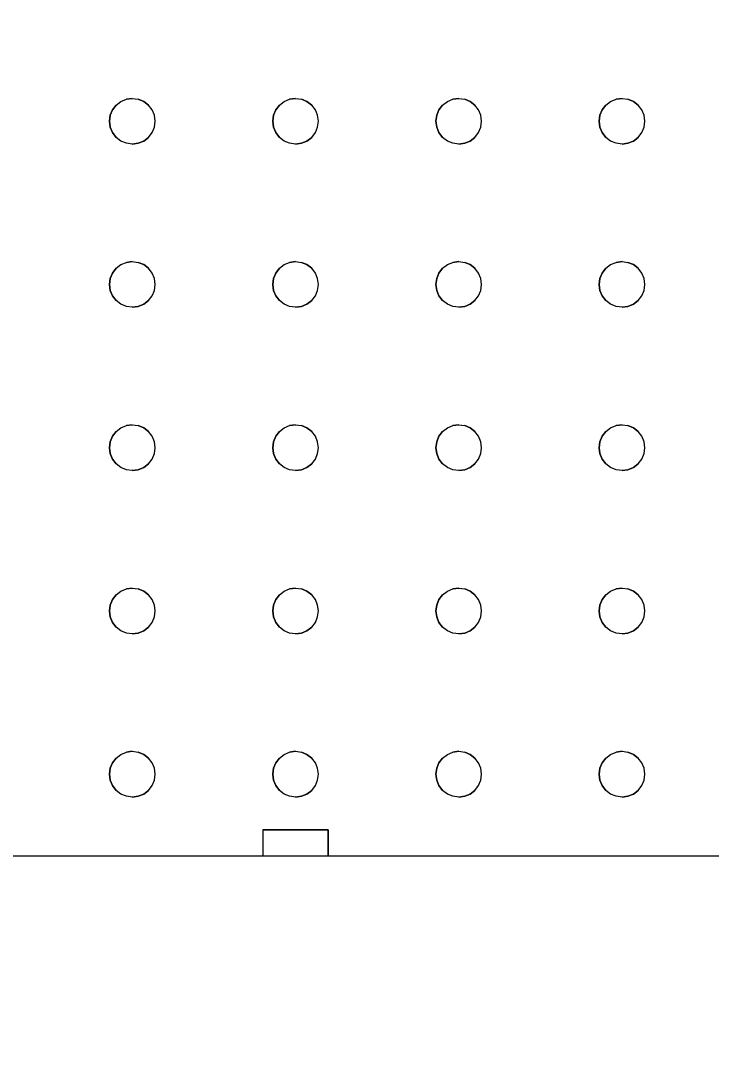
# Model space of a CAD drawing. Header units: inches. Extents: x -827 to 154, y -802 to 207.
# Drawn here: x 74.8 to 91.46, y -133.17 to -108.36 of the extents above; entities that cross this region are included whole.
import ezdxf

# ---------------------------------------------------------------- set-up
doc = ezdxf.new("R2010")
doc.units = ezdxf.units.IN
doc.header["$MEASUREMENT"] = 0
for name, color, linetype, lineweight in [('A-ANNO-DIMS', 211, 'Continuous', 9), ('A-ANNO-DIMS-48', 211, 'Continuous', 9), ('Layer0', 7, 'Continuous', 9), ('welding_bench_skp', 8, 'Continuous', 9)]:
    doc.layers.add(name, color=color, linetype=linetype, lineweight=lineweight)
doc.styles.add('Arial', font='arial.ttf', dxfattribs={"height": 4.5})
doc.dimstyles.new('Linear_-_3_32__Arial', dxfattribs={"dimscale": 12, "dimtxt": 4.591167, "dimasz": 0.5, "dimexe": 0.375, "dimexo": 0.25, "dimgap": 0.25, "dimtad": 1, "dimdec": 5, "dimrnd": 0.03125, "dimzin": 1, "dimdsep": 46, "dimlunit": 4, "dimtxsty": 'Arial', "dimblk1": 'OBLIQUE', "dimblk2": 'OBLIQUE', "dimsah": 1, "dimcen": 0.09, "dimdle": 0.375, "dimazin": 0, "dimtfac": 1, "dimtdec": 4, "dimtix": 1, "dimtmove": 0, "dimatfit": 3, "dimfxl": 1, "dimtvp": 1, "dimtfill": 1, "dimfrac": 2, "dimtolj": 1, "dimtzin": 0, "dimarcsym": 2})

# ---------------------------------------------------------------- blocks, each defined once
blk = doc.blocks.new('welding_bench_skp_5-403460-Level 1')
at = {"layer": 'Layer0'}
for p, q in [((0, 54.331), (0, 30.315)), ((0, 54.331), (0, 30.315)), ((1.826, 33.997), (1.693, 33.942)), ((1.693, 33.942), (1.826, 33.997)), ((1.969, 34.016), (1.826, 33.997)), ((1.826, 33.997), (1.969, 34.016)), ((2.111, 33.997), (1.969, 34.016)), ((1.969, 34.016), (2.111, 33.997)), ((2.244, 33.942), (2.111, 33.997)), ((2.111, 33.997), (2.244, 33.942)), ((5.763, 33.997), (5.63, 33.942)), ((5.63, 33.942), (5.763, 33.997)), ((5.906, 34.016), (5.763, 33.997)), ((5.763, 33.997), (5.906, 34.016)), ((6.048, 33.997), (5.906, 34.016)), ((5.906, 34.016), (6.048, 33.997)), ((6.181, 33.942), (6.048, 33.997)), ((6.048, 33.997), (6.181, 33.942)), ((9.7, 33.997), (9.567, 33.942)), ((9.567, 33.942), (9.7, 33.997)), ((9.843, 34.016), (9.7, 33.997)), ((9.7, 33.997), (9.843, 34.016)), ((9.985, 33.997), (9.843, 34.016)), ((9.843, 34.016), (9.985, 33.997)), ((10.118, 33.942), (9.985, 33.997)), ((9.985, 33.997), (10.118, 33.942)), ((13.637, 33.997), (13.504, 33.942)), ((13.504, 33.942), (13.637, 33.997)), ((13.78, 34.016), (13.637, 33.997)), ((13.637, 33.997), (13.78, 34.016)), ((13.922, 33.997), (13.78, 34.016)), ((13.78, 34.016), (13.922, 33.997)), ((14.055, 33.942), (13.922, 33.997)), ((13.922, 33.997), (14.055, 33.942)), ((17.574, 33.997), (17.441, 33.942)), ((17.441, 33.942), (17.574, 33.997)), ((17.717, 34.016), (17.574, 33.997)), ((17.574, 33.997), (17.717, 34.016)), ((17.859, 33.997), (17.717, 34.016)), ((17.717, 34.016), (17.859, 33.997)), ((17.992, 33.942), (17.859, 33.997)), ((17.859, 33.997), (17.992, 33.942)), ((1.491, 33.74), (1.579, 33.854)), ((1.491, 33.74), (1.579, 33.854)), ((1.693, 33.942), (1.579, 33.854)), ((1.579, 33.854), (1.693, 33.942)), ((2.358, 33.854), (2.244, 33.942)), ((2.244, 33.942), (2.358, 33.854)), ((2.358, 33.854), (2.446, 33.74)), ((2.358, 33.854), (2.446, 33.74)), ((5.428, 33.74), (5.516, 33.854)), ((5.428, 33.74), (5.516, 33.854)), ((5.63, 33.942), (5.516, 33.854)), ((5.516, 33.854), (5.63, 33.942)), ((6.295, 33.854), (6.181, 33.942)), ((6.181, 33.942), (6.295, 33.854)), ((6.295, 33.854), (6.383, 33.74)), ((6.295, 33.854), (6.383, 33.74)), ((9.365, 33.74), (9.453, 33.854)), ((9.365, 33.74), (9.453, 33.854)), ((9.567, 33.942), (9.453, 33.854)), ((9.453, 33.854), (9.567, 33.942)), ((10.232, 33.854), (10.118, 33.942)), ((10.118, 33.942), (10.232, 33.854)), ((10.232, 33.854), (10.32, 33.74)), ((10.232, 33.854), (10.32, 33.74)), ((13.302, 33.74), (13.39, 33.854)), ((13.302, 33.74), (13.39, 33.854)), ((13.504, 33.942), (13.39, 33.854)), ((13.39, 33.854), (13.504, 33.942)), ((14.169, 33.854), (14.055, 33.942)), ((14.055, 33.942), (14.169, 33.854)), ((14.169, 33.854), (14.257, 33.74)), ((14.169, 33.854), (14.257, 33.74)), ((17.239, 33.74), (17.327, 33.854)), ((17.239, 33.74), (17.327, 33.854)), ((17.441, 33.942), (17.327, 33.854)), ((17.327, 33.854), (17.441, 33.942)), ((18.106, 33.854), (17.992, 33.942)), ((17.992, 33.942), (18.106, 33.854)), ((18.106, 33.854), (18.194, 33.74)), ((18.106, 33.854), (18.194, 33.74)), ((1.417, 33.465), (1.436, 33.607)), ((1.417, 33.465), (1.436, 33.607)), ((1.436, 33.607), (1.491, 33.74)), ((1.436, 33.607), (1.491, 33.74)), ((2.446, 33.74), (2.501, 33.607)), ((2.446, 33.74), (2.501, 33.607)), ((2.501, 33.607), (2.52, 33.465)), ((2.52, 33.465), (2.501, 33.607)), ((5.354, 33.465), (5.373, 33.607)), ((5.354, 33.465), (5.373, 33.607)), ((5.373, 33.607), (5.428, 33.74)), ((5.373, 33.607), (5.428, 33.74)), ((6.383, 33.74), (6.438, 33.607)), ((6.383, 33.74), (6.438, 33.607)), ((6.438, 33.607), (6.457, 33.465)), ((6.457, 33.465), (6.438, 33.607)), ((9.291, 33.465), (9.31, 33.607)), ((9.291, 33.465), (9.31, 33.607)), ((9.31, 33.607), (9.365, 33.74)), ((9.31, 33.607), (9.365, 33.74)), ((10.32, 33.74), (10.375, 33.607)), ((10.32, 33.74), (10.375, 33.607)), ((10.375, 33.607), (10.394, 33.465)), ((10.394, 33.465), (10.375, 33.607)), ((13.228, 33.465), (13.247, 33.607)), ((13.228, 33.465), (13.247, 33.607)), ((13.247, 33.607), (13.302, 33.74)), ((13.247, 33.607), (13.302, 33.74)), ((14.257, 33.74), (14.312, 33.607)), ((14.257, 33.74), (14.312, 33.607)), ((14.312, 33.607), (14.331, 33.465)), ((14.331, 33.465), (14.312, 33.607)), ((17.165, 33.465), (17.184, 33.607)), ((17.165, 33.465), (17.184, 33.607)), ((17.184, 33.607), (17.239, 33.74)), ((17.184, 33.607), (17.239, 33.74)), ((18.194, 33.74), (18.249, 33.607)), ((18.194, 33.74), (18.249, 33.607)), ((18.249, 33.607), (18.268, 33.465)), ((18.268, 33.465), (18.249, 33.607)), ((1.436, 33.322), (1.417, 33.465)), ((1.417, 33.465), (1.436, 33.322)), ((1.491, 33.189), (1.436, 33.322)), ((1.436, 33.322), (1.491, 33.189)), ((2.501, 33.322), (2.446, 33.189)), ((2.446, 33.189), (2.501, 33.322)), ((2.52, 33.465), (2.501, 33.322)), ((2.52, 33.465), (2.501, 33.322)), ((5.373, 33.322), (5.354, 33.465)), ((5.354, 33.465), (5.373, 33.322)), ((5.428, 33.189), (5.373, 33.322)), ((5.373, 33.322), (5.428, 33.189)), ((6.438, 33.322), (6.383, 33.189)), ((6.383, 33.189), (6.438, 33.322)), ((6.457, 33.465), (6.438, 33.322)), ((6.457, 33.465), (6.438, 33.322)), ((9.31, 33.322), (9.291, 33.465)), ((9.291, 33.465), (9.31, 33.322)), ((9.365, 33.189), (9.31, 33.322)), ((9.31, 33.322), (9.365, 33.189)), ((10.375, 33.322), (10.32, 33.189)), ((10.32, 33.189), (10.375, 33.322)), ((10.394, 33.465), (10.375, 33.322)), ((10.394, 33.465), (10.375, 33.322)), ((13.247, 33.322), (13.228, 33.465)), ((13.228, 33.465), (13.247, 33.322)), ((13.302, 33.189), (13.247, 33.322)), ((13.247, 33.322), (13.302, 33.189)), ((14.312, 33.322), (14.257, 33.189)), ((14.257, 33.189), (14.312, 33.322)), ((14.331, 33.465), (14.312, 33.322)), ((14.331, 33.465), (14.312, 33.322)), ((17.184, 33.322), (17.165, 33.465)), ((17.165, 33.465), (17.184, 33.322)), ((17.239, 33.189), (17.184, 33.322)), ((17.184, 33.322), (17.239, 33.189)), ((18.249, 33.322), (18.194, 33.189)), ((18.194, 33.189), (18.249, 33.322)), ((18.268, 33.465), (18.249, 33.322)), ((18.268, 33.465), (18.249, 33.322)), ((1.579, 33.075), (1.491, 33.189)), ((1.491, 33.189), (1.579, 33.075)), ((1.579, 33.075), (1.693, 32.987)), ((1.579, 33.075), (1.693, 32.987)), ((2.244, 32.987), (2.358, 33.075)), ((2.244, 32.987), (2.358, 33.075)), ((2.446, 33.189), (2.358, 33.075)), ((2.358, 33.075), (2.446, 33.189)), ((5.516, 33.075), (5.428, 33.189)), ((5.428, 33.189), (5.516, 33.075)), ((5.516, 33.075), (5.63, 32.987)), ((5.516, 33.075), (5.63, 32.987)), ((6.181, 32.987), (6.295, 33.075)), ((6.181, 32.987), (6.295, 33.075)), ((6.383, 33.189), (6.295, 33.075)), ((6.295, 33.075), (6.383, 33.189)), ((9.453, 33.075), (9.365, 33.189)), ((9.365, 33.189), (9.453, 33.075)), ((9.453, 33.075), (9.567, 32.987)), ((9.453, 33.075), (9.567, 32.987)), ((10.118, 32.987), (10.232, 33.075)), ((10.118, 32.987), (10.232, 33.075)), ((10.32, 33.189), (10.232, 33.075)), ((10.232, 33.075), (10.32, 33.189)), ((13.39, 33.075), (13.302, 33.189)), ((13.302, 33.189), (13.39, 33.075)), ((13.39, 33.075), (13.504, 32.987)), ((13.39, 33.075), (13.504, 32.987)), ((14.055, 32.987), (14.169, 33.075)), ((14.055, 32.987), (14.169, 33.075)), ((14.257, 33.189), (14.169, 33.075)), ((14.169, 33.075), (14.257, 33.189)), ((17.327, 33.075), (17.239, 33.189)), ((17.239, 33.189), (17.327, 33.075)), ((17.327, 33.075), (17.441, 32.987)), ((17.327, 33.075), (17.441, 32.987)), ((17.992, 32.987), (18.106, 33.075)), ((17.992, 32.987), (18.106, 33.075)), ((18.194, 33.189), (18.106, 33.075)), ((18.106, 33.075), (18.194, 33.189)), ((1.693, 32.987), (1.826, 32.932)), ((1.693, 32.987), (1.826, 32.932)), ((1.826, 32.932), (1.969, 32.913)), ((1.826, 32.932), (1.969, 32.913)), ((1.969, 32.913), (2.111, 32.932)), ((1.969, 32.913), (2.111, 32.932)), ((2.111, 32.932), (2.244, 32.987)), ((2.111, 32.932), (2.244, 32.987)), ((5.63, 32.987), (5.763, 32.932)), ((5.63, 32.987), (5.763, 32.932)), ((5.763, 32.932), (5.906, 32.913)), ((5.763, 32.932), (5.906, 32.913)), ((5.906, 32.913), (6.048, 32.932)), ((5.906, 32.913), (6.048, 32.932)), ((6.048, 32.932), (6.181, 32.987)), ((6.048, 32.932), (6.181, 32.987)), ((9.567, 32.987), (9.7, 32.932)), ((9.567, 32.987), (9.7, 32.932)), ((9.7, 32.932), (9.843, 32.913)), ((9.7, 32.932), (9.843, 32.913)), ((9.843, 32.913), (9.985, 32.932)), ((9.843, 32.913), (9.985, 32.932)), ((9.985, 32.932), (10.118, 32.987)), ((9.985, 32.932), (10.118, 32.987)), ((13.504, 32.987), (13.637, 32.932)), ((13.504, 32.987), (13.637, 32.932)), ((13.637, 32.932), (13.78, 32.913)), ((13.637, 32.932), (13.78, 32.913)), ((13.78, 32.913), (13.922, 32.932)), ((13.78, 32.913), (13.922, 32.932)), ((13.922, 32.932), (14.055, 32.987)), ((13.922, 32.932), (14.055, 32.987)), ((17.441, 32.987), (17.574, 32.932)), ((17.441, 32.987), (17.574, 32.932)), ((17.574, 32.932), (17.717, 32.913)), ((17.574, 32.932), (17.717, 32.913)), ((17.717, 32.913), (17.859, 32.932)), ((17.717, 32.913), (17.859, 32.932)), ((17.859, 32.932), (17.992, 32.987)), ((17.859, 32.932), (17.992, 32.987)), ((0.63, 30.315), (0, 30.315)), ((0.63, 30.315), (0, 30.315)), ((0.63, 30.315), (0.63, 28.74)), ((0.63, 28.74), (0.63, 30.315)), ((1.826, 30.06), (1.693, 30.005)), ((1.693, 30.005), (1.826, 30.06)), ((1.969, 30.079), (1.826, 30.06)), ((1.826, 30.06), (1.969, 30.079)), ((2.111, 30.06), (1.969, 30.079)), ((1.969, 30.079), (2.111, 30.06)), ((2.244, 30.005), (2.111, 30.06)), ((2.111, 30.06), (2.244, 30.005)), ((5.763, 30.06), (5.63, 30.005)), ((5.63, 30.005), (5.763, 30.06)), ((5.906, 30.079), (5.763, 30.06)), ((5.763, 30.06), (5.906, 30.079)), ((6.048, 30.06), (5.906, 30.079)), ((5.906, 30.079), (6.048, 30.06)), ((6.181, 30.005), (6.048, 30.06)), ((6.048, 30.06), (6.181, 30.005)), ((9.7, 30.06), (9.567, 30.005)), ((9.567, 30.005), (9.7, 30.06)), ((9.843, 30.079), (9.7, 30.06)), ((9.7, 30.06), (9.843, 30.079)), ((9.985, 30.06), (9.843, 30.079)), ((9.843, 30.079), (9.985, 30.06)), ((10.118, 30.005), (9.985, 30.06)), ((9.985, 30.06), (10.118, 30.005)), ((13.637, 30.06), (13.504, 30.005)), ((13.504, 30.005), (13.637, 30.06)), ((13.78, 30.079), (13.637, 30.06)), ((13.637, 30.06), (13.78, 30.079)), ((13.922, 30.06), (13.78, 30.079)), ((13.78, 30.079), (13.922, 30.06)), ((14.055, 30.005), (13.922, 30.06)), ((13.922, 30.06), (14.055, 30.005)), ((17.574, 30.06), (17.441, 30.005)), ((17.441, 30.005), (17.574, 30.06)), ((17.717, 30.079), (17.574, 30.06)), ((17.574, 30.06), (17.717, 30.079)), ((17.859, 30.06), (17.717, 30.079)), ((17.717, 30.079), (17.859, 30.06)), ((17.992, 30.005), (17.859, 30.06)), ((17.859, 30.06), (17.992, 30.005)), ((1.436, 29.67), (1.491, 29.803)), ((1.436, 29.67), (1.491, 29.803)), ((1.491, 29.803), (1.579, 29.917)), ((1.491, 29.803), (1.579, 29.917)), ((1.693, 30.005), (1.579, 29.917)), ((1.579, 29.917), (1.693, 30.005)), ((2.358, 29.917), (2.244, 30.005)), ((2.244, 30.005), (2.358, 29.917)), ((2.358, 29.917), (2.446, 29.803)), ((2.358, 29.917), (2.446, 29.803)), ((2.446, 29.803), (2.501, 29.67)), ((2.446, 29.803), (2.501, 29.67)), ((5.373, 29.67), (5.428, 29.803)), ((5.373, 29.67), (5.428, 29.803)), ((5.428, 29.803), (5.516, 29.917)), ((5.428, 29.803), (5.516, 29.917)), ((5.63, 30.005), (5.516, 29.917)), ((5.516, 29.917), (5.63, 30.005)), ((6.295, 29.917), (6.181, 30.005)), ((6.181, 30.005), (6.295, 29.917)), ((6.295, 29.917), (6.383, 29.803)), ((6.295, 29.917), (6.383, 29.803)), ((6.383, 29.803), (6.438, 29.67)), ((6.383, 29.803), (6.438, 29.67)), ((9.31, 29.67), (9.365, 29.803)), ((9.31, 29.67), (9.365, 29.803)), ((9.365, 29.803), (9.453, 29.917)), ((9.365, 29.803), (9.453, 29.917)), ((9.567, 30.005), (9.453, 29.917)), ((9.453, 29.917), (9.567, 30.005)), ((10.232, 29.917), (10.118, 30.005)), ((10.118, 30.005), (10.232, 29.917)), ((10.232, 29.917), (10.32, 29.803)), ((10.232, 29.917), (10.32, 29.803)), ((10.32, 29.803), (10.375, 29.67)), ((10.32, 29.803), (10.375, 29.67)), ((13.247, 29.67), (13.302, 29.803)), ((13.247, 29.67), (13.302, 29.803)), ((13.302, 29.803), (13.39, 29.917)), ((13.302, 29.803), (13.39, 29.917)), ((13.504, 30.005), (13.39, 29.917)), ((13.39, 29.917), (13.504, 30.005)), ((14.169, 29.917), (14.055, 30.005)), ((14.055, 30.005), (14.169, 29.917)), ((14.169, 29.917), (14.257, 29.803)), ((14.169, 29.917), (14.257, 29.803)), ((14.257, 29.803), (14.312, 29.67)), ((14.257, 29.803), (14.312, 29.67)), ((17.184, 29.67), (17.239, 29.803)), ((17.184, 29.67), (17.239, 29.803)), ((17.239, 29.803), (17.327, 29.917)), ((17.239, 29.803), (17.327, 29.917)), ((17.441, 30.005), (17.327, 29.917)), ((17.327, 29.917), (17.441, 30.005)), ((18.106, 29.917), (17.992, 30.005)), ((17.992, 30.005), (18.106, 29.917)), ((18.106, 29.917), (18.194, 29.803)), ((18.106, 29.917), (18.194, 29.803)), ((18.194, 29.803), (18.249, 29.67)), ((18.194, 29.803), (18.249, 29.67)), ((1.417, 29.528), (1.436, 29.67)), ((1.417, 29.528), (1.436, 29.67)), ((1.436, 29.385), (1.417, 29.528)), ((1.417, 29.528), (1.436, 29.385)), ((2.501, 29.67), (2.52, 29.528)), ((2.52, 29.528), (2.501, 29.67)), ((2.52, 29.528), (2.501, 29.385)), ((2.52, 29.528), (2.501, 29.385)), ((5.354, 29.528), (5.373, 29.67)), ((5.354, 29.528), (5.373, 29.67)), ((5.373, 29.385), (5.354, 29.528)), ((5.354, 29.528), (5.373, 29.385)), ((6.438, 29.67), (6.457, 29.528)), ((6.457, 29.528), (6.438, 29.67)), ((6.457, 29.528), (6.438, 29.385)), ((6.457, 29.528), (6.438, 29.385)), ((9.291, 29.528), (9.31, 29.67)), ((9.291, 29.528), (9.31, 29.67)), ((9.31, 29.385), (9.291, 29.528)), ((9.291, 29.528), (9.31, 29.385)), ((10.375, 29.67), (10.394, 29.528)), ((10.394, 29.528), (10.375, 29.67)), ((10.394, 29.528), (10.375, 29.385)), ((10.394, 29.528), (10.375, 29.385)), ((13.228, 29.528), (13.247, 29.67)), ((13.228, 29.528), (13.247, 29.67)), ((13.247, 29.385), (13.228, 29.528)), ((13.228, 29.528), (13.247, 29.385)), ((14.312, 29.67), (14.331, 29.528)), ((14.331, 29.528), (14.312, 29.67)), ((14.331, 29.528), (14.312, 29.385)), ((14.331, 29.528), (14.312, 29.385)), ((17.165, 29.528), (17.184, 29.67)), ((17.165, 29.528), (17.184, 29.67)), ((17.184, 29.385), (17.165, 29.528)), ((17.165, 29.528), (17.184, 29.385)), ((18.249, 29.67), (18.268, 29.528)), ((18.268, 29.528), (18.249, 29.67)), ((18.268, 29.528), (18.249, 29.385)), ((18.268, 29.528), (18.249, 29.385)), ((1.491, 29.252), (1.436, 29.385)), ((1.436, 29.385), (1.491, 29.252)), ((2.501, 29.385), (2.446, 29.252)), ((2.446, 29.252), (2.501, 29.385)), ((5.428, 29.252), (5.373, 29.385)), ((5.373, 29.385), (5.428, 29.252)), ((6.438, 29.385), (6.383, 29.252)), ((6.383, 29.252), (6.438, 29.385)), ((9.365, 29.252), (9.31, 29.385)), ((9.31, 29.385), (9.365, 29.252)), ((10.375, 29.385), (10.32, 29.252)), ((10.32, 29.252), (10.375, 29.385)), ((13.302, 29.252), (13.247, 29.385)), ((13.247, 29.385), (13.302, 29.252)), ((14.312, 29.385), (14.257, 29.252)), ((14.257, 29.252), (14.312, 29.385)), ((17.239, 29.252), (17.184, 29.385)), ((17.184, 29.385), (17.239, 29.252)), ((18.249, 29.385), (18.194, 29.252)), ((18.194, 29.252), (18.249, 29.385)), ((1.579, 29.138), (1.491, 29.252)), ((1.491, 29.252), (1.579, 29.138)), ((1.579, 29.138), (1.693, 29.05)), ((1.579, 29.138), (1.693, 29.05)), ((1.693, 29.05), (1.826, 28.995)), ((1.693, 29.05), (1.826, 28.995)), ((2.111, 28.995), (2.244, 29.05)), ((2.111, 28.995), (2.244, 29.05)), ((2.244, 29.05), (2.358, 29.138)), ((2.244, 29.05), (2.358, 29.138)), ((2.446, 29.252), (2.358, 29.138)), ((2.358, 29.138), (2.446, 29.252)), ((5.516, 29.138), (5.428, 29.252)), ((5.428, 29.252), (5.516, 29.138)), ((5.516, 29.138), (5.63, 29.05)), ((5.516, 29.138), (5.63, 29.05)), ((5.63, 29.05), (5.763, 28.995)), ((5.63, 29.05), (5.763, 28.995)), ((6.048, 28.995), (6.181, 29.05)), ((6.048, 28.995), (6.181, 29.05)), ((6.181, 29.05), (6.295, 29.138)), ((6.181, 29.05), (6.295, 29.138)), ((6.383, 29.252), (6.295, 29.138)), ((6.295, 29.138), (6.383, 29.252)), ((9.453, 29.138), (9.365, 29.252)), ((9.365, 29.252), (9.453, 29.138)), ((9.453, 29.138), (9.567, 29.05)), ((9.453, 29.138), (9.567, 29.05)), ((9.567, 29.05), (9.7, 28.995)), ((9.567, 29.05), (9.7, 28.995)), ((9.985, 28.995), (10.118, 29.05)), ((9.985, 28.995), (10.118, 29.05)), ((10.118, 29.05), (10.232, 29.138)), ((10.118, 29.05), (10.232, 29.138)), ((10.32, 29.252), (10.232, 29.138)), ((10.232, 29.138), (10.32, 29.252)), ((13.39, 29.138), (13.302, 29.252)), ((13.302, 29.252), (13.39, 29.138)), ((13.39, 29.138), (13.504, 29.05)), ((13.39, 29.138), (13.504, 29.05)), ((13.504, 29.05), (13.637, 28.995)), ((13.504, 29.05), (13.637, 28.995)), ((13.922, 28.995), (14.055, 29.05)), ((13.922, 28.995), (14.055, 29.05)), ((14.055, 29.05), (14.169, 29.138)), ((14.055, 29.05), (14.169, 29.138)), ((14.257, 29.252), (14.169, 29.138)), ((14.169, 29.138), (14.257, 29.252)), ((17.327, 29.138), (17.239, 29.252)), ((17.239, 29.252), (17.327, 29.138)), ((17.327, 29.138), (17.441, 29.05)), ((17.327, 29.138), (17.441, 29.05)), ((17.441, 29.05), (17.574, 28.995)), ((17.441, 29.05), (17.574, 28.995)), ((17.859, 28.995), (17.992, 29.05)), ((17.859, 28.995), (17.992, 29.05)), ((17.992, 29.05), (18.106, 29.138)), ((17.992, 29.05), (18.106, 29.138)), ((18.194, 29.252), (18.106, 29.138)), ((18.106, 29.138), (18.194, 29.252)), ((1.826, 28.995), (1.969, 28.976)), ((1.826, 28.995), (1.969, 28.976)), ((1.969, 28.976), (2.111, 28.995)), ((1.969, 28.976), (2.111, 28.995)), ((5.763, 28.995), (5.906, 28.976)), ((5.763, 28.995), (5.906, 28.976)), ((5.906, 28.976), (6.048, 28.995)), ((5.906, 28.976), (6.048, 28.995)), ((9.7, 28.995), (9.843, 28.976)), ((9.7, 28.995), (9.843, 28.976)), ((9.843, 28.976), (9.985, 28.995)), ((9.843, 28.976), (9.985, 28.995)), ((13.637, 28.995), (13.78, 28.976)), ((13.637, 28.995), (13.78, 28.976)), ((13.78, 28.976), (13.922, 28.995)), ((13.78, 28.976), (13.922, 28.995)), ((17.574, 28.995), (17.717, 28.976)), ((17.574, 28.995), (17.717, 28.976)), ((17.717, 28.976), (17.859, 28.995)), ((17.717, 28.976), (17.859, 28.995)), ((0, 28.74), (0.63, 28.74)), ((0, 28.74), (0, 4.724)), ((0.63, 28.74), (0, 28.74)), ((0, 28.74), (0, 4.724)), ((1.693, 26.068), (1.579, 25.98)), ((1.579, 25.98), (1.693, 26.068)), ((1.826, 26.123), (1.693, 26.068)), ((1.693, 26.068), (1.826, 26.123)), ((1.969, 26.142), (1.826, 26.123)), ((1.826, 26.123), (1.969, 26.142)), ((2.111, 26.123), (1.969, 26.142)), ((1.969, 26.142), (2.111, 26.123)), ((2.244, 26.068), (2.111, 26.123)), ((2.111, 26.123), (2.244, 26.068)), ((2.358, 25.98), (2.244, 26.068)), ((2.244, 26.068), (2.358, 25.98)), ((5.63, 26.068), (5.516, 25.98)), ((5.516, 25.98), (5.63, 26.068)), ((5.763, 26.123), (5.63, 26.068)), ((5.63, 26.068), (5.763, 26.123)), ((5.906, 26.142), (5.763, 26.123)), ((5.763, 26.123), (5.906, 26.142)), ((6.048, 26.123), (5.906, 26.142)), ((5.906, 26.142), (6.048, 26.123)), ((6.181, 26.068), (6.048, 26.123)), ((6.048, 26.123), (6.181, 26.068)), ((6.295, 25.98), (6.181, 26.068)), ((6.181, 26.068), (6.295, 25.98)), ((9.567, 26.068), (9.453, 25.98)), ((9.453, 25.98), (9.567, 26.068)), ((9.7, 26.123), (9.567, 26.068)), ((9.567, 26.068), (9.7, 26.123)), ((9.843, 26.142), (9.7, 26.123)), ((9.7, 26.123), (9.843, 26.142)), ((9.985, 26.123), (9.843, 26.142)), ((9.843, 26.142), (9.985, 26.123)), ((10.118, 26.068), (9.985, 26.123)), ((9.985, 26.123), (10.118, 26.068)), ((10.232, 25.98), (10.118, 26.068)), ((10.118, 26.068), (10.232, 25.98)), ((13.504, 26.068), (13.39, 25.98)), ((13.39, 25.98), (13.504, 26.068)), ((13.637, 26.123), (13.504, 26.068)), ((13.504, 26.068), (13.637, 26.123)), ((13.78, 26.142), (13.637, 26.123)), ((13.637, 26.123), (13.78, 26.142)), ((13.922, 26.123), (13.78, 26.142)), ((13.78, 26.142), (13.922, 26.123)), ((14.055, 26.068), (13.922, 26.123)), ((13.922, 26.123), (14.055, 26.068)), ((14.169, 25.98), (14.055, 26.068)), ((14.055, 26.068), (14.169, 25.98)), ((17.441, 26.068), (17.327, 25.98)), ((17.327, 25.98), (17.441, 26.068)), ((17.574, 26.123), (17.441, 26.068)), ((17.441, 26.068), (17.574, 26.123)), ((17.717, 26.142), (17.574, 26.123)), ((17.574, 26.123), (17.717, 26.142)), ((17.859, 26.123), (17.717, 26.142)), ((17.717, 26.142), (17.859, 26.123)), ((17.992, 26.068), (17.859, 26.123)), ((17.859, 26.123), (17.992, 26.068)), ((18.106, 25.98), (17.992, 26.068)), ((17.992, 26.068), (18.106, 25.98)), ((1.436, 25.733), (1.491, 25.866)), ((1.436, 25.733), (1.491, 25.866)), ((1.491, 25.866), (1.579, 25.98)), ((1.491, 25.866), (1.579, 25.98)), ((2.358, 25.98), (2.446, 25.866)), ((2.358, 25.98), (2.446, 25.866)), ((2.446, 25.866), (2.501, 25.733)), ((2.446, 25.866), (2.501, 25.733)), ((5.373, 25.733), (5.428, 25.866)), ((5.373, 25.733), (5.428, 25.866)), ((5.428, 25.866), (5.516, 25.98)), ((5.428, 25.866), (5.516, 25.98)), ((6.295, 25.98), (6.383, 25.866)), ((6.295, 25.98), (6.383, 25.866)), ((6.383, 25.866), (6.438, 25.733)), ((6.383, 25.866), (6.438, 25.733)), ((9.31, 25.733), (9.365, 25.866)), ((9.31, 25.733), (9.365, 25.866)), ((9.365, 25.866), (9.453, 25.98)), ((9.365, 25.866), (9.453, 25.98)), ((10.232, 25.98), (10.32, 25.866)), ((10.232, 25.98), (10.32, 25.866)), ((10.32, 25.866), (10.375, 25.733)), ((10.32, 25.866), (10.375, 25.733)), ((13.247, 25.733), (13.302, 25.866)), ((13.247, 25.733), (13.302, 25.866)), ((13.302, 25.866), (13.39, 25.98)), ((13.302, 25.866), (13.39, 25.98)), ((14.169, 25.98), (14.257, 25.866)), ((14.169, 25.98), (14.257, 25.866)), ((14.257, 25.866), (14.312, 25.733)), ((14.257, 25.866), (14.312, 25.733)), ((17.184, 25.733), (17.239, 25.866)), ((17.184, 25.733), (17.239, 25.866)), ((17.239, 25.866), (17.327, 25.98)), ((17.239, 25.866), (17.327, 25.98)), ((18.106, 25.98), (18.194, 25.866)), ((18.106, 25.98), (18.194, 25.866)), ((18.194, 25.866), (18.249, 25.733)), ((18.194, 25.866), (18.249, 25.733)), ((1.417, 25.591), (1.436, 25.733)), ((1.417, 25.591), (1.436, 25.733)), ((1.436, 25.448), (1.417, 25.591)), ((1.417, 25.591), (1.436, 25.448)), ((2.501, 25.733), (2.52, 25.591)), ((2.52, 25.591), (2.501, 25.733)), ((2.52, 25.591), (2.501, 25.448)), ((2.52, 25.591), (2.501, 25.448)), ((5.354, 25.591), (5.373, 25.733)), ((5.354, 25.591), (5.373, 25.733)), ((5.373, 25.448), (5.354, 25.591)), ((5.354, 25.591), (5.373, 25.448)), ((6.438, 25.733), (6.457, 25.591)), ((6.457, 25.591), (6.438, 25.733)), ((6.457, 25.591), (6.438, 25.448)), ((6.457, 25.591), (6.438, 25.448)), ((9.291, 25.591), (9.31, 25.733)), ((9.291, 25.591), (9.31, 25.733)), ((9.31, 25.448), (9.291, 25.591)), ((9.291, 25.591), (9.31, 25.448)), ((10.375, 25.733), (10.394, 25.591)), ((10.394, 25.591), (10.375, 25.733)), ((10.394, 25.591), (10.375, 25.448)), ((10.394, 25.591), (10.375, 25.448)), ((13.228, 25.591), (13.247, 25.733)), ((13.228, 25.591), (13.247, 25.733)), ((13.247, 25.448), (13.228, 25.591)), ((13.228, 25.591), (13.247, 25.448)), ((14.312, 25.733), (14.331, 25.591)), ((14.331, 25.591), (14.312, 25.733)), ((14.331, 25.591), (14.312, 25.448)), ((14.331, 25.591), (14.312, 25.448)), ((17.165, 25.591), (17.184, 25.733)), ((17.165, 25.591), (17.184, 25.733)), ((17.184, 25.448), (17.165, 25.591)), ((17.165, 25.591), (17.184, 25.448)), ((18.249, 25.733), (18.268, 25.591)), ((18.268, 25.591), (18.249, 25.733)), ((18.268, 25.591), (18.249, 25.448)), ((18.268, 25.591), (18.249, 25.448)), ((1.491, 25.315), (1.436, 25.448)), ((1.436, 25.448), (1.491, 25.315)), ((1.579, 25.201), (1.491, 25.315)), ((1.491, 25.315), (1.579, 25.201)), ((2.446, 25.315), (2.358, 25.201)), ((2.358, 25.201), (2.446, 25.315)), ((2.501, 25.448), (2.446, 25.315)), ((2.446, 25.315), (2.501, 25.448)), ((5.428, 25.315), (5.373, 25.448)), ((5.373, 25.448), (5.428, 25.315)), ((5.516, 25.201), (5.428, 25.315)), ((5.428, 25.315), (5.516, 25.201)), ((6.383, 25.315), (6.295, 25.201)), ((6.295, 25.201), (6.383, 25.315)), ((6.438, 25.448), (6.383, 25.315)), ((6.383, 25.315), (6.438, 25.448)), ((9.365, 25.315), (9.31, 25.448)), ((9.31, 25.448), (9.365, 25.315)), ((9.453, 25.201), (9.365, 25.315)), ((9.365, 25.315), (9.453, 25.201)), ((10.32, 25.315), (10.232, 25.201)), ((10.232, 25.201), (10.32, 25.315)), ((10.375, 25.448), (10.32, 25.315)), ((10.32, 25.315), (10.375, 25.448)), ((13.302, 25.315), (13.247, 25.448)), ((13.247, 25.448), (13.302, 25.315)), ((13.39, 25.201), (13.302, 25.315)), ((13.302, 25.315), (13.39, 25.201)), ((14.257, 25.315), (14.169, 25.201)), ((14.169, 25.201), (14.257, 25.315)), ((14.312, 25.448), (14.257, 25.315)), ((14.257, 25.315), (14.312, 25.448)), ((17.239, 25.315), (17.184, 25.448)), ((17.184, 25.448), (17.239, 25.315)), ((17.327, 25.201), (17.239, 25.315)), ((17.239, 25.315), (17.327, 25.201)), ((18.194, 25.315), (18.106, 25.201)), ((18.106, 25.201), (18.194, 25.315)), ((18.249, 25.448), (18.194, 25.315)), ((18.194, 25.315), (18.249, 25.448)), ((1.579, 25.201), (1.693, 25.113)), ((1.579, 25.201), (1.693, 25.113)), ((1.693, 25.113), (1.826, 25.058)), ((1.693, 25.113), (1.826, 25.058)), ((2.111, 25.058), (2.244, 25.113)), ((2.111, 25.058), (2.244, 25.113)), ((2.244, 25.113), (2.358, 25.201)), ((2.244, 25.113), (2.358, 25.201)), ((5.516, 25.201), (5.63, 25.113)), ((5.516, 25.201), (5.63, 25.113)), ((5.63, 25.113), (5.763, 25.058)), ((5.63, 25.113), (5.763, 25.058)), ((6.048, 25.058), (6.181, 25.113)), ((6.048, 25.058), (6.181, 25.113)), ((6.181, 25.113), (6.295, 25.201)), ((6.181, 25.113), (6.295, 25.201)), ((9.453, 25.201), (9.567, 25.113)), ((9.453, 25.201), (9.567, 25.113)), ((9.567, 25.113), (9.7, 25.058)), ((9.567, 25.113), (9.7, 25.058)), ((9.985, 25.058), (10.118, 25.113)), ((9.985, 25.058), (10.118, 25.113)), ((10.118, 25.113), (10.232, 25.201)), ((10.118, 25.113), (10.232, 25.201)), ((13.39, 25.201), (13.504, 25.113)), ((13.39, 25.201), (13.504, 25.113)), ((13.504, 25.113), (13.637, 25.058)), ((13.504, 25.113), (13.637, 25.058)), ((13.922, 25.058), (14.055, 25.113)), ((13.922, 25.058), (14.055, 25.113)), ((14.055, 25.113), (14.169, 25.201)), ((14.055, 25.113), (14.169, 25.201)), ((17.327, 25.201), (17.441, 25.113)), ((17.327, 25.201), (17.441, 25.113)), ((17.441, 25.113), (17.574, 25.058)), ((17.441, 25.113), (17.574, 25.058)), ((17.859, 25.058), (17.992, 25.113)), ((17.859, 25.058), (17.992, 25.113)), ((17.992, 25.113), (18.106, 25.201)), ((17.992, 25.113), (18.106, 25.201)), ((1.826, 25.058), (1.969, 25.039)), ((1.826, 25.058), (1.969, 25.039)), ((1.969, 25.039), (2.111, 25.058)), ((1.969, 25.039), (2.111, 25.058)), ((5.763, 25.058), (5.906, 25.039)), ((5.763, 25.058), (5.906, 25.039)), ((5.906, 25.039), (6.048, 25.058)), ((5.906, 25.039), (6.048, 25.058)), ((9.7, 25.058), (9.843, 25.039)), ((9.7, 25.058), (9.843, 25.039)), ((9.843, 25.039), (9.985, 25.058)), ((9.843, 25.039), (9.985, 25.058)), ((13.637, 25.058), (13.78, 25.039)), ((13.637, 25.058), (13.78, 25.039)), ((13.78, 25.039), (13.922, 25.058)), ((13.78, 25.039), (13.922, 25.058)), ((17.574, 25.058), (17.717, 25.039)), ((17.574, 25.058), (17.717, 25.039)), ((17.717, 25.039), (17.859, 25.058)), ((17.717, 25.039), (17.859, 25.058)), ((1.693, 22.131), (1.579, 22.043)), ((1.579, 22.043), (1.693, 22.131)), ((1.826, 22.186), (1.693, 22.131)), ((1.693, 22.131), (1.826, 22.186)), ((1.969, 22.205), (1.826, 22.186)), ((1.826, 22.186), (1.969, 22.205)), ((2.111, 22.186), (1.969, 22.205)), ((1.969, 22.205), (2.111, 22.186)), ((2.244, 22.131), (2.111, 22.186)), ((2.111, 22.186), (2.244, 22.131)), ((2.358, 22.043), (2.244, 22.131)), ((2.244, 22.131), (2.358, 22.043)), ((5.63, 22.131), (5.516, 22.043)), ((5.516, 22.043), (5.63, 22.131)), ((5.763, 22.186), (5.63, 22.131)), ((5.63, 22.131), (5.763, 22.186)), ((5.906, 22.205), (5.763, 22.186)), ((5.763, 22.186), (5.906, 22.205)), ((6.048, 22.186), (5.906, 22.205)), ((5.906, 22.205), (6.048, 22.186)), ((6.181, 22.131), (6.048, 22.186)), ((6.048, 22.186), (6.181, 22.131)), ((6.295, 22.043), (6.181, 22.131)), ((6.181, 22.131), (6.295, 22.043)), ((9.567, 22.131), (9.453, 22.043)), ((9.453, 22.043), (9.567, 22.131)), ((9.7, 22.186), (9.567, 22.131)), ((9.567, 22.131), (9.7, 22.186)), ((9.843, 22.205), (9.7, 22.186)), ((9.7, 22.186), (9.843, 22.205)), ((9.985, 22.186), (9.843, 22.205)), ((9.843, 22.205), (9.985, 22.186)), ((10.118, 22.131), (9.985, 22.186)), ((9.985, 22.186), (10.118, 22.131)), ((10.232, 22.043), (10.118, 22.131)), ((10.118, 22.131), (10.232, 22.043)), ((13.504, 22.131), (13.39, 22.043)), ((13.39, 22.043), (13.504, 22.131)), ((13.637, 22.186), (13.504, 22.131)), ((13.504, 22.131), (13.637, 22.186)), ((13.78, 22.205), (13.637, 22.186)), ((13.637, 22.186), (13.78, 22.205)), ((13.922, 22.186), (13.78, 22.205)), ((13.78, 22.205), (13.922, 22.186)), ((14.055, 22.131), (13.922, 22.186)), ((13.922, 22.186), (14.055, 22.131)), ((14.169, 22.043), (14.055, 22.131)), ((14.055, 22.131), (14.169, 22.043)), ((17.441, 22.131), (17.327, 22.043)), ((17.327, 22.043), (17.441, 22.131)), ((17.574, 22.186), (17.441, 22.131)), ((17.441, 22.131), (17.574, 22.186)), ((17.717, 22.205), (17.574, 22.186)), ((17.574, 22.186), (17.717, 22.205)), ((17.859, 22.186), (17.717, 22.205)), ((17.717, 22.205), (17.859, 22.186)), ((17.992, 22.131), (17.859, 22.186)), ((17.859, 22.186), (17.992, 22.131)), ((18.106, 22.043), (17.992, 22.131)), ((17.992, 22.131), (18.106, 22.043)), ((1.436, 21.796), (1.491, 21.929)), ((1.436, 21.796), (1.491, 21.929)), ((1.491, 21.929), (1.579, 22.043)), ((1.491, 21.929), (1.579, 22.043)), ((2.358, 22.043), (2.446, 21.929)), ((2.358, 22.043), (2.446, 21.929)), ((2.446, 21.929), (2.501, 21.796)), ((2.446, 21.929), (2.501, 21.796)), ((5.373, 21.796), (5.428, 21.929)), ((5.373, 21.796), (5.428, 21.929)), ((5.428, 21.929), (5.516, 22.043)), ((5.428, 21.929), (5.516, 22.043)), ((6.295, 22.043), (6.383, 21.929)), ((6.295, 22.043), (6.383, 21.929)), ((6.383, 21.929), (6.438, 21.796)), ((6.383, 21.929), (6.438, 21.796)), ((9.31, 21.796), (9.365, 21.929)), ((9.31, 21.796), (9.365, 21.929)), ((9.365, 21.929), (9.453, 22.043)), ((9.365, 21.929), (9.453, 22.043)), ((10.232, 22.043), (10.32, 21.929)), ((10.232, 22.043), (10.32, 21.929)), ((10.32, 21.929), (10.375, 21.796)), ((10.32, 21.929), (10.375, 21.796)), ((13.247, 21.796), (13.302, 21.929)), ((13.247, 21.796), (13.302, 21.929)), ((13.302, 21.929), (13.39, 22.043)), ((13.302, 21.929), (13.39, 22.043)), ((14.169, 22.043), (14.257, 21.929)), ((14.169, 22.043), (14.257, 21.929)), ((14.257, 21.929), (14.312, 21.796)), ((14.257, 21.929), (14.312, 21.796)), ((17.184, 21.796), (17.239, 21.929)), ((17.184, 21.796), (17.239, 21.929)), ((17.239, 21.929), (17.327, 22.043)), ((17.239, 21.929), (17.327, 22.043)), ((18.106, 22.043), (18.194, 21.929)), ((18.106, 22.043), (18.194, 21.929)), ((18.194, 21.929), (18.249, 21.796)), ((18.194, 21.929), (18.249, 21.796)), ((1.417, 21.654), (1.436, 21.796)), ((1.417, 21.654), (1.436, 21.796)), ((1.436, 21.511), (1.417, 21.654)), ((1.417, 21.654), (1.436, 21.511)), ((2.501, 21.796), (2.52, 21.654)), ((2.52, 21.654), (2.501, 21.796)), ((2.52, 21.654), (2.501, 21.511)), ((2.52, 21.654), (2.501, 21.511)), ((5.354, 21.654), (5.373, 21.796)), ((5.354, 21.654), (5.373, 21.796)), ((5.373, 21.511), (5.354, 21.654)), ((5.354, 21.654), (5.373, 21.511)), ((6.438, 21.796), (6.457, 21.654)), ((6.457, 21.654), (6.438, 21.796)), ((6.457, 21.654), (6.438, 21.511)), ((6.457, 21.654), (6.438, 21.511)), ((9.291, 21.654), (9.31, 21.796)), ((9.291, 21.654), (9.31, 21.796)), ((9.31, 21.511), (9.291, 21.654)), ((9.291, 21.654), (9.31, 21.511)), ((10.375, 21.796), (10.394, 21.654)), ((10.394, 21.654), (10.375, 21.796)), ((10.394, 21.654), (10.375, 21.511)), ((10.394, 21.654), (10.375, 21.511)), ((13.228, 21.654), (13.247, 21.796)), ((13.228, 21.654), (13.247, 21.796)), ((13.247, 21.511), (13.228, 21.654)), ((13.228, 21.654), (13.247, 21.511)), ((14.312, 21.796), (14.331, 21.654)), ((14.331, 21.654), (14.312, 21.796)), ((14.331, 21.654), (14.312, 21.511)), ((14.331, 21.654), (14.312, 21.511)), ((17.165, 21.654), (17.184, 21.796)), ((17.165, 21.654), (17.184, 21.796)), ((17.184, 21.511), (17.165, 21.654)), ((17.165, 21.654), (17.184, 21.511)), ((18.249, 21.796), (18.268, 21.654)), ((18.268, 21.654), (18.249, 21.796)), ((18.268, 21.654), (18.249, 21.511)), ((18.268, 21.654), (18.249, 21.511)), ((1.491, 21.378), (1.436, 21.511)), ((1.436, 21.511), (1.491, 21.378)), ((1.579, 21.264), (1.491, 21.378)), ((1.491, 21.378), (1.579, 21.264)), ((2.446, 21.378), (2.358, 21.264)), ((2.358, 21.264), (2.446, 21.378)), ((2.501, 21.511), (2.446, 21.378)), ((2.446, 21.378), (2.501, 21.511)), ((5.428, 21.378), (5.373, 21.511)), ((5.373, 21.511), (5.428, 21.378)), ((5.516, 21.264), (5.428, 21.378)), ((5.428, 21.378), (5.516, 21.264)), ((6.383, 21.378), (6.295, 21.264)), ((6.295, 21.264), (6.383, 21.378)), ((6.438, 21.511), (6.383, 21.378)), ((6.383, 21.378), (6.438, 21.511)), ((9.365, 21.378), (9.31, 21.511)), ((9.31, 21.511), (9.365, 21.378)), ((9.453, 21.264), (9.365, 21.378)), ((9.365, 21.378), (9.453, 21.264)), ((10.32, 21.378), (10.232, 21.264)), ((10.232, 21.264), (10.32, 21.378)), ((10.375, 21.511), (10.32, 21.378)), ((10.32, 21.378), (10.375, 21.511)), ((13.302, 21.378), (13.247, 21.511)), ((13.247, 21.511), (13.302, 21.378)), ((13.39, 21.264), (13.302, 21.378)), ((13.302, 21.378), (13.39, 21.264)), ((14.257, 21.378), (14.169, 21.264)), ((14.169, 21.264), (14.257, 21.378)), ((14.312, 21.511), (14.257, 21.378)), ((14.257, 21.378), (14.312, 21.511)), ((17.239, 21.378), (17.184, 21.511)), ((17.184, 21.511), (17.239, 21.378)), ((17.327, 21.264), (17.239, 21.378)), ((17.239, 21.378), (17.327, 21.264)), ((18.194, 21.378), (18.106, 21.264)), ((18.106, 21.264), (18.194, 21.378)), ((18.249, 21.511), (18.194, 21.378)), ((18.194, 21.378), (18.249, 21.511)), ((1.579, 21.264), (1.693, 21.176)), ((1.579, 21.264), (1.693, 21.176)), ((1.693, 21.176), (1.826, 21.121)), ((1.693, 21.176), (1.826, 21.121)), ((1.826, 21.121), (1.969, 21.102)), ((1.826, 21.121), (1.969, 21.102)), ((1.969, 21.102), (2.111, 21.121)), ((1.969, 21.102), (2.111, 21.121)), ((2.111, 21.121), (2.244, 21.176)), ((2.111, 21.121), (2.244, 21.176)), ((2.244, 21.176), (2.358, 21.264)), ((2.244, 21.176), (2.358, 21.264)), ((5.516, 21.264), (5.63, 21.176)), ((5.516, 21.264), (5.63, 21.176)), ((5.63, 21.176), (5.763, 21.121)), ((5.63, 21.176), (5.763, 21.121)), ((5.763, 21.121), (5.906, 21.102)), ((5.763, 21.121), (5.906, 21.102)), ((5.906, 21.102), (6.048, 21.121)), ((5.906, 21.102), (6.048, 21.121)), ((6.048, 21.121), (6.181, 21.176)), ((6.048, 21.121), (6.181, 21.176)), ((6.181, 21.176), (6.295, 21.264)), ((6.181, 21.176), (6.295, 21.264)), ((9.453, 21.264), (9.567, 21.176)), ((9.453, 21.264), (9.567, 21.176)), ((9.567, 21.176), (9.7, 21.121)), ((9.567, 21.176), (9.7, 21.121)), ((9.7, 21.121), (9.843, 21.102)), ((9.7, 21.121), (9.843, 21.102)), ((9.843, 21.102), (9.985, 21.121)), ((9.843, 21.102), (9.985, 21.121)), ((9.985, 21.121), (10.118, 21.176)), ((9.985, 21.121), (10.118, 21.176)), ((10.118, 21.176), (10.232, 21.264)), ((10.118, 21.176), (10.232, 21.264)), ((13.39, 21.264), (13.504, 21.176)), ((13.39, 21.264), (13.504, 21.176)), ((13.504, 21.176), (13.637, 21.121)), ((13.504, 21.176), (13.637, 21.121)), ((13.637, 21.121), (13.78, 21.102)), ((13.637, 21.121), (13.78, 21.102)), ((13.78, 21.102), (13.922, 21.121)), ((13.78, 21.102), (13.922, 21.121)), ((13.922, 21.121), (14.055, 21.176)), ((13.922, 21.121), (14.055, 21.176)), ((14.055, 21.176), (14.169, 21.264)), ((14.055, 21.176), (14.169, 21.264)), ((17.327, 21.264), (17.441, 21.176)), ((17.327, 21.264), (17.441, 21.176)), ((17.441, 21.176), (17.574, 21.121)), ((17.441, 21.176), (17.574, 21.121)), ((17.574, 21.121), (17.717, 21.102)), ((17.574, 21.121), (17.717, 21.102)), ((17.717, 21.102), (17.859, 21.121)), ((17.717, 21.102), (17.859, 21.121)), ((17.859, 21.121), (17.992, 21.176)), ((17.859, 21.121), (17.992, 21.176)), ((17.992, 21.176), (18.106, 21.264)), ((17.992, 21.176), (18.106, 21.264))]:
    blk.add_line(p, q, dxfattribs=at)
blk = doc.blocks.new('welding_bench_skp_4-403459-Level 1')
at = {"layer": 'Layer0'}
blk.add_line((0, 30.315), (0, 28.74), dxfattribs=at)
blk.add_line((0, 30.315), (0, 28.74), dxfattribs=at)
blk = doc.blocks.new('welding_bench_skp_1-403456-Level 1')
for name in ['welding_bench_skp_5-403460-Level 1', 'welding_bench_skp_4-403459-Level 1']:
    blk.add_blockref(name, (-0.236, -0.236))
blk = doc.blocks.new('welding_bench_skp-403450-Level 1')
blk.add_blockref('welding_bench_skp_1-403456-Level 1', (0, 0))
blk = doc.blocks.new('DIMBLOCK3-Level 1')
at = {"layer": 'A-ANNO-DIMS-48'}
for p, q in [((149.165, 128.024), (149.165, -235.976)), ((46.104, 123.524), (153.665, 123.524)), ((149.165, 123.524), (46.104, 123.524)), ((46.104, -231.476), (153.665, -231.476)), ((149.165, -231.476), (46.104, -231.476))]:
    blk.add_line(p, q, dxfattribs=at)
at = {"layer": 'A-ANNO-DIMS-48', "lineweight": 50}
for p, q in [((149.165, 123.524), (146.165, 126.524)), ((149.165, 123.524), (152.165, 120.524)), ((149.165, -231.476), (146.165, -228.476)), ((149.165, -231.476), (152.165, -234.476))]:
    blk.add_line(p, q, dxfattribs=at)
at = {"layer": 'A-ANNO-DIMS-48', "color": 0, "insert": (140.323, -63.724), "char_height": 4.5, "width": 23.39376, "attachment_point": 1, "rotation": 90, "line_spacing_factor": 0.941778, "style": 'Arial', "bg_fill": 3, "box_fill_scale": 1.25, "bg_fill_color": 256, "bg_fill_true_color": 13158600, "bg_fill_transparency": 0}
blk.add_mtext('29\' - 7"', dxfattribs=at)
blk = doc.blocks.new('_Oblique')
at = {"color": 0, "linetype": 'ByBlock', "lineweight": -2}
blk.add_line((-0.5, -0.5), (0.5, 0.5), dxfattribs=at)

msp = doc.modelspace()

# ---------------------------------------------------------------- block references
at = {"layer": 'welding_bench_skp', "color": 7, "rotation": 90.0000000000004}
msp.add_blockref('welding_bench_skp-403450-Level 1', (110.724377, -128.267836), dxfattribs=at)

# ---------------------------------------------------------------- next in the draw order: dimensions: what is measured, and where the dimension line sits
at = {"layer": 'A-ANNO-DIMS'}
dim = msp.add_linear_dim(base=(149.16527, -231.476424), p1=(43.104386, 123.523576), p2=(43.104386, -231.476424), angle=90, dimstyle='Linear_-_3_32__Arial', override={"dimpost": '<>', "dimfxl": 355}, dxfattribs=at)
dim.commit()
dim.dimension.update_dxf_attribs({"geometry": 'DIMBLOCK3-Level 1', "text_midpoint": (143.867692, -53.976424)})

doc.saveas('drawing.dxf')
